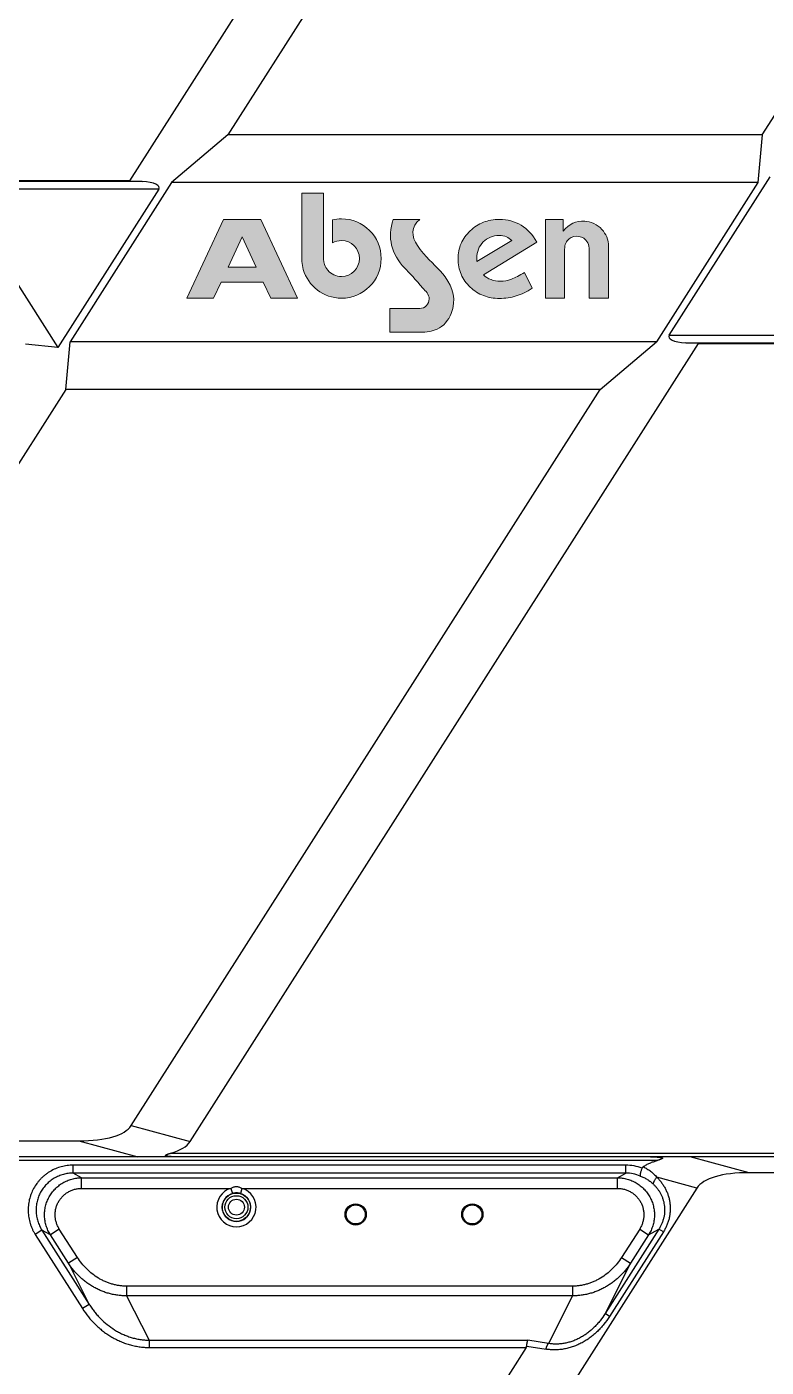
# Model space of a CAD drawing. Header units: millimetres. Extents: x 620 to 19791, y 2539 to 6969.
# Drawn here: x 14253.9 to 14393.4, y 5109.4 to 5362.2 of the extents above; entities that cross this region are included whole.
import ezdxf

# ---------------------------------------------------------------- set-up
doc = ezdxf.new("R2010")
doc.units = ezdxf.units.MM
doc.layers.add('02___PRT_ALL_AXES', color=7, linetype='Continuous')
doc.layers.add('图层 1', color=7, linetype='Continuous', lineweight=18)

# ---------------------------------------------------------------- blocks, each defined once
blk = doc.blocks.new('DTGFH')
at = {"true_color": 0xf58220}
h = blk.add_hatch(color=30, dxfattribs=at)
edge = h.paths.add_edge_path()
edge.add_spline(control_points=[(9084.16, 4272.02), (9084.3, 4271.61), (9084.53, 4271.23), (9084.81, 4270.91), (9085.43, 4270.2), (9086.35, 4269.75), (9087.36, 4269.75), (9089.23, 4269.75), (9090.75, 4271.27), (9090.75, 4273.14), (9090.75, 4275.01), (9089.23, 4276.53), (9087.36, 4276.53), (9086.75, 4276.53), (9086.18, 4276.37), (9085.68, 4276.09), (9085.68, 4276.09), (9085.68, 4280.44), (9085.68, 4280.44), (9086.24, 4280.57), (9086.8, 4280.63), (9087.36, 4280.63), (9091.48, 4280.63), (9094.85, 4277.27), (9094.85, 4273.14), (9094.85, 4269.02), (9091.48, 4265.65), (9087.36, 4265.65), (9083.95, 4265.65), (9081.06, 4267.96), (9080.16, 4271.09), (9079.87, 4272.11), (9079.87, 4273.08), (9079.87, 4274.14), (9079.87, 4274.14), (9079.87, 4275.35), (9079.87, 4275.35), (9079.87, 4275.35), (9079.87, 4285.47), (9079.87, 4285.47), (9079.87, 4285.47), (9083.97, 4285.47), (9083.97, 4285.47), (9083.97, 4281.67), (9083.97, 4277.86), (9083.97, 4274.06), (9083.97, 4273.36), (9083.92, 4272.69), (9084.16, 4272.02)], knot_values=[0, 0, 0, 0, 1, 1, 1, 2, 2, 2, 3, 3, 3, 4, 4, 4, 5, 5, 5, 6, 6, 6, 7, 7, 7, 8, 8, 8, 9, 9, 9, 10, 10, 10, 11, 11, 11, 12, 12, 12, 13, 13, 13, 14, 14, 14, 15, 15, 15, 16, 16, 16, 16], degree=3, periodic=0)
h = blk.add_hatch(color=256)
h.paths.add_polyline_path([(9065.99, 4271.53), (9071.29, 4271.53), (9068.64, 4277.22)], flags=16)
h.paths.add_polyline_path([(9072.62, 4268.66), (9064.65, 4268.66), (9063.25, 4265.65), (9058.21, 4265.65), (9065.13, 4280.5), (9069.68, 4280.5), (9072.14, 4280.5), (9079.06, 4265.65), (9074.03, 4265.65)])
h = blk.add_hatch(color=256)
edge = h.paths.add_edge_path()
edge.add_spline(control_points=[(9097.12, 4280.5), (9097.12, 4280.5), (9102.17, 4280.5), (9102.17, 4280.5), (9100.44, 4279.26), (9100.56, 4277.21), (9101.68, 4275.58), (9102.02, 4275.08), (9102.44, 4274.57), (9102.86, 4274.06), (9104.26, 4272.39), (9105.77, 4271.27), (9106.93, 4269.67), (9108.43, 4267.62), (9109.05, 4265.34), (9108.06, 4262.79), (9107.54, 4261.48), (9106.63, 4260.38), (9105.4, 4259.81), (9104.47, 4259.38), (9103.4, 4259.22), (9102.29, 4259.22), (9102.29, 4259.22), (9096.46, 4259.22), (9096.46, 4259.22), (9096.46, 4259.22), (9096.46, 4263.72), (9096.46, 4263.72), (9096.46, 4263.72), (9102.11, 4263.72), (9102.11, 4263.72), (9102.11, 4263.72), (9102.11, 4263.72), (9102.11, 4263.72), (9102.11, 4263.72), (9102.11, 4263.72), (9102.11, 4263.72), (9102.11, 4263.72), (9102.12, 4263.72), (9102.12, 4263.72), (9102.12, 4263.72), (9102.13, 4263.72), (9102.13, 4263.72), (9103.11, 4263.73), (9103.91, 4264.53), (9103.91, 4265.52), (9103.91, 4266.38), (9103.23, 4266.98), (9102.72, 4267.57), (9101.42, 4269.05), (9100.04, 4270.56), (9099.31, 4271.32), (9096.72, 4274.02), (9096, 4277.1), (9097.12, 4280.5)], knot_values=[0, 0, 0, 0, 1, 1, 1, 2, 2, 2, 3, 3, 3, 4, 4, 4, 5, 5, 5, 6, 6, 6, 7, 7, 7, 8, 8, 8, 9, 9, 9, 10, 10, 10, 11, 11, 11, 12, 12, 12, 13, 13, 13, 14, 14, 14, 15, 15, 15, 16, 16, 16, 17, 17, 17, 18, 18, 18, 18], degree=3, periodic=0)
h = blk.add_hatch(color=256)
edge = h.paths.add_edge_path()
edge.add_spline(control_points=[(9123.35, 4267.52), (9122.36, 4266.88), (9121.35, 4266.4), (9120.34, 4266.08), (9119.32, 4265.76), (9118.26, 4265.6), (9117.17, 4265.6), (9116.09, 4265.6), (9115.09, 4265.79), (9114.16, 4266.14), (9113.23, 4266.5), (9112.39, 4267.04), (9111.65, 4267.74), (9110.9, 4268.44), (9110.33, 4269.26), (9109.94, 4270.16), (9109.54, 4271.07), (9109.35, 4272.03), (9109.35, 4273.05), (9109.35, 4274.09), (9109.54, 4275.06), (9109.92, 4275.95), (9110.31, 4276.84), (9110.88, 4277.65), (9111.65, 4278.37), (9112.39, 4279.09), (9113.21, 4279.62), (9114.13, 4279.97), (9115.03, 4280.32), (9116.05, 4280.5), (9117.17, 4280.5), (9118.69, 4280.5), (9120.05, 4280.14), (9121.25, 4279.41), (9122.46, 4278.68), (9123.45, 4277.62), (9124.22, 4276.22), (9124.22, 4276.22), (9114.13, 4270.05), (9114.13, 4270.05), (9114.56, 4269.66), (9115.04, 4269.35), (9115.59, 4269.15), (9116.12, 4268.95), (9116.71, 4268.86), (9117.35, 4268.86), (9117.99, 4268.86), (9118.69, 4268.99), (9119.42, 4269.25), (9120.15, 4269.51), (9120.97, 4269.93), (9121.89, 4270.51), (9121.89, 4270.51), (9123.35, 4267.52), (9123.35, 4267.52)], knot_values=[0, 0, 0, 0, 1, 1, 1, 2, 2, 2, 3, 3, 3, 4, 4, 4, 5, 5, 5, 6, 6, 6, 7, 7, 7, 8, 8, 8, 9, 9, 9, 10, 10, 10, 11, 11, 11, 12, 12, 12, 13, 13, 13, 14, 14, 14, 15, 15, 15, 16, 16, 16, 17, 17, 17, 18, 18, 18, 18], degree=3, periodic=0)
edge = h.paths.add_edge_path(flags=16)
edge.add_spline(control_points=[(9112.93, 4272.56), (9112.93, 4272.56), (9119.5, 4276.53), (9119.5, 4276.53), (9119.21, 4276.84), (9118.87, 4277.09), (9118.47, 4277.24), (9118.07, 4277.4), (9117.61, 4277.48), (9117.11, 4277.48), (9115.91, 4277.48), (9114.91, 4277.08), (9114.11, 4276.26), (9113.3, 4275.45), (9112.9, 4274.43), (9112.9, 4273.19), (9112.9, 4273.01), (9112.91, 4272.89), (9112.91, 4272.8), (9112.92, 4272.71), (9112.92, 4272.63), (9112.93, 4272.56)], knot_values=[0, 0, 0, 0, 1, 1, 1, 2, 2, 2, 3, 3, 3, 4, 4, 4, 5, 5, 5, 6, 6, 6, 7, 7, 7, 7], degree=3, periodic=0)
h = blk.add_hatch(color=256)
edge = h.paths.add_edge_path()
edge.add_spline(control_points=[(9125.84, 4265.65), (9125.84, 4265.65), (9125.84, 4280.5), (9125.84, 4280.5), (9125.84, 4280.5), (9129.17, 4280.5), (9129.17, 4280.5), (9129.17, 4280.5), (9129.17, 4278.3), (9129.17, 4278.3), (9130.33, 4279.68), (9131.5, 4280.23), (9133.27, 4280.17), (9134.23, 4280.17), (9135.74, 4279.54), (9136.5, 4278.63), (9137.23, 4277.7), (9137.76, 4276.93), (9137.76, 4275.22), (9137.76, 4275.22), (9137.76, 4265.65), (9137.76, 4265.65), (9137.76, 4265.65), (9134.11, 4265.65), (9134.11, 4265.65), (9134.11, 4265.65), (9134.11, 4273.97), (9134.11, 4273.97), (9134.11, 4274.45), (9134.12, 4274.98), (9134.04, 4275.47), (9133.98, 4275.86), (9133.76, 4276.28), (9133.44, 4276.63), (9132.51, 4277.62), (9130.79, 4277.6), (9129.94, 4276.49), (9129.49, 4275.91), (9129.45, 4275.34), (9129.45, 4273.88), (9129.45, 4273.88), (9129.45, 4265.65), (9129.45, 4265.65), (9129.45, 4265.65), (9125.84, 4265.65), (9125.84, 4265.65)], knot_values=[0, 0, 0, 0, 1, 1, 1, 2, 2, 2, 3, 3, 3, 4, 4, 4, 5, 5, 5, 6, 6, 6, 7, 7, 7, 8, 8, 8, 9, 9, 9, 10, 10, 10, 11, 11, 11, 12, 12, 12, 13, 13, 13, 14, 14, 14, 15, 15, 15, 15], degree=3, periodic=0)
at = {"color": 7, "linetype": 'Continuous'}
for p, q in [((9401.05, 4441.2), (8801.05, 4441.2)), ((9146.91, 4440.5), (9008.56, 4440.5)), ((9036.76, 4438.13), (9036.76, 4439.62)), ((9141, 4439.62), (9036.76, 4439.62)), ((9141, 4438.13), (9141, 4439.62)), ((9164.28, 4438.2), (9153.15, 4441.2)), ((9038.35, 4437.25), (9036.76, 4438.13)), ((9141, 4438.13), (9036.76, 4438.13)), ((9038.35, 4435.25), (9038.35, 4437.25)), ((9038.35, 4437.25), (9139.41, 4437.25)), ((9139.41, 4437.25), (9141, 4438.13)), ((9139.41, 4435.25), (9139.41, 4437.25)), ((9154.41, 4435.31), (9146.86, 4437.34)), ((9183.31, 4438.2), (9164.28, 4438.2)), ((9038.35, 4435.25), (9066.52, 4435.25)), ((9154.41, 4435.31), (9065.95, 4296.45)), ((9066.52, 4435.25), (9066.8, 4434.29)), ((9068.57, 4435.25), (9068.3, 4434.29)), ((9068.57, 4435.25), (9139.41, 4435.25)), ((9030.86, 4427.38), (9029.6, 4426.57)), ((9030.86, 4427.38), (9039.79, 4413.37)), ((9032.46, 4426.51), (9030.86, 4427.38)), ((9034.14, 4427.58), (9032.46, 4426.51)), ((9037.55, 4422.22), (9034.14, 4427.58)), ((9147.26, 4427.58), (9137.09, 4411.62)), ((9148.09, 4427.05), (9137.92, 4411.09)), ((9143.62, 4427.58), (9140.21, 4422.22)), ((9143.62, 4427.58), (9145.3, 4426.51)), ((9145.3, 4426.51), (9147.26, 4427.58)), ((9148.09, 4427.05), (9147.26, 4427.58)), ((9029.6, 4426.57), (9038.52, 4412.57)), ((9035.87, 4421.15), (9032.46, 4426.51)), ((9145.3, 4426.51), (9141.89, 4421.15)), ((9037.55, 4422.22), (9035.87, 4421.15)), ((9140.21, 4422.22), (9141.89, 4421.15)), ((9035.87, 4421.15), (9039.79, 4413.37)), ((9141.89, 4421.15), (9137.09, 4411.62)), ((9046.84, 4416.8), (9046.84, 4414.99)), ((9130.92, 4416.8), (9046.84, 4416.8)), ((9046.84, 4414.99), (9051.07, 4406.6)), ((9130.92, 4414.99), (9046.84, 4414.99)), ((9130.92, 4414.99), (9126.39, 4406)), ((9130.92, 4416.8), (9130.92, 4414.99)), ((9039.79, 4413.37), (9038.52, 4412.57)), ((9137.92, 4411.09), (9137.09, 4411.62)), ((9122.21, 4405.24), (9047.39, 4287.8)), ((9051.07, 4406.6), (9051.07, 4405.24)), ((9051.07, 4406.6), (9122.53, 4406.6)), ((9051.07, 4405.24), (9122.21, 4405.24)), ((9122.3, 4405.49), (9125.95, 4404.91)), ((9126.39, 4406), (9122.53, 4406.6)), ((9166.73, 4296.45), (9188.49, 4330.61)), ((9065.95, 4296.45), (9055.32, 4287.45)), ((9166.73, 4296.45), (9065.95, 4296.45)), ((9166.73, 4296.45), (9165.89, 4287.45)), ((9149.21, 4258.71), (9168.23, 4288.57)), ((9052.89, 4286.19), (8921.64, 4286.19)), ((9049.79, 4287.67), (8921.98, 4287.67)), ((9047.39, 4287.8), (8922.68, 4287.8)), ((9052.89, 4286.19), (9033.87, 4256.33)), ((9055.32, 4287.45), (9036.21, 4257.45)), ((9047.39, 4287.8), (9049.79, 4287.67)), ((9165.89, 4287.45), (9055.32, 4287.45)), ((9165.89, 4287.45), (9146.78, 4257.45)), ((9019.78, 4278.44), (9033.87, 4256.33)), ((9149.21, 4258.71), (9280.46, 4258.71)), ((9033.87, 4256.33), (9027.76, 4256.98)), ((9035.37, 4248.45), (9036.21, 4257.45)), ((9146.78, 4257.45), (9036.21, 4257.45)), ((9058.82, 4106.59), (9154.7, 4257.1)), ((9136.15, 4248.45), (9146.78, 4257.45)), ((9152.31, 4257.23), (9280.12, 4257.23)), ((9154.7, 4257.1), (9152.31, 4257.23)), ((9154.7, 4257.1), (9279.41, 4257.1)), ((9035.37, 4248.45), (9013.6, 4214.29)), ((9136.15, 4248.45), (9035.37, 4248.45)), ((9047.69, 4109.59), (9136.15, 4248.45)), ((9047.69, 4109.59), (9058.82, 4106.59)), ((9017.63, 4106.7), (9037.82, 4106.7)), ((9037.82, 4106.7), (9048.95, 4103.7)), ((9401.05, 4103.7), (8801.55, 4103.7)), ((9055.19, 4104.4), (9183.53, 4104.4))]:
    blk.add_line(p, q, dxfattribs=at)
blk.add_line((9084.16, 4272.02), (9084.16, 4272.02))
blk.add_line((9084.16, 4272.02), (9084.16, 4272.02))
blk.add_line((9084.16, 4272.02), (9084.16, 4272.02))
for centre, radius in [((9067.55, 4431.7), 2.67), ((9067.55, 4431.7), 2.17), ((9067.55, 4431.7), 1.5), ((9090.05, 4430.33), 1.8), ((9112.05, 4430.33), 1.8)]:
    blk.add_circle(centre, radius, dxfattribs=at)
for centre, radius, start, end in [((9141, 4431.08), 8.54, 69.0691, 90.0115), ((9141.01, 4431.08), 7.04, 67.3026, 90.0801), ((9067.55, 4431.7), 3.7, 106.0985, 73.9015), ((9067.55, 4431.7), 2.7, 106.0985, 73.9015)]:
    blk.add_arc(centre, radius, start, end, dxfattribs=at)
for centre, major_axis, ratio, start_param, end_param in [((9177.64, 4428.2), (-23.56, 6.35), 0.327795, -0.882672, -0.102469), ((9117.32, 4405.24), (4.98, 0.31), 0.294337, -0.211555, -0.049164), ((9048, 4286.19), (4.98, 0.31), 0.294337, -0.211555, 1.184708), ((9154.1, 4258.71), (4.98, 0.31), 0.294337, 2.930038, 4.326301), ((9024.46, 4116.7), (23.56, -6.35), 0.327795, -0.882672, -0.102469), ((9035.59, 4113.7), (23.56, -6.35), 0.327795, -0.506289, -0.102469)]:
    blk.add_ellipse(centre, major_axis=major_axis, ratio=ratio, start_param=start_param, end_param=end_param, dxfattribs=at)
for points, knots in [([(9036.76, 4439.62), (9036.57, 4439.62), (9036.19, 4439.61), (9035.62, 4439.55), (9035.06, 4439.46), (9034.33, 4439.29), (9033.43, 4438.98), (9032.58, 4438.55), (9031.94, 4438.15), (9031.49, 4437.81), (9031.05, 4437.44), (9030.64, 4437.05), (9030.26, 4436.63), (9029.79, 4436.04), (9029.28, 4435.24), (9028.88, 4434.38), (9028.63, 4433.66), (9028.48, 4433.11), (9028.37, 4432.56), (9028.3, 4431.99), (9028.26, 4431.43), (9028.26, 4430.67), (9028.36, 4429.73), (9028.58, 4428.8), (9028.83, 4428.09), (9029.05, 4427.57), (9029.3, 4427.06), (9029.5, 4426.73), (9029.6, 4426.57)], [0, 0, 0, 0, 0.031255, 0.062514, 0.09377, 0.125026, 0.187505, 0.249983, 0.281239, 0.312496, 0.343752, 0.375009, 0.406265, 0.437522, 0.499999, 0.562477, 0.593733, 0.62499, 0.656246, 0.687503, 0.718759, 0.750016, 0.812494, 0.874972, 0.906229, 0.937485, 0.968744, 1, 1, 1, 1]), ([(9144.27, 4439.33), (9144.37, 4439.4), (9144.57, 4439.53), (9144.88, 4439.71), (9145.21, 4439.88), (9145.65, 4440.08), (9146.21, 4440.29), (9146.67, 4440.44), (9146.91, 4440.5)], [0, 0, 0, 0, 0.125003, 0.250018, 0.375026, 0.500036, 0.750012, 1, 1, 1, 1]), ([(9145.66, 4441.2), (9145.73, 4441.2), (9145.88, 4441.2), (9146.09, 4441.2), (9146.31, 4441.19), (9146.53, 4441.18), (9146.71, 4441.18), (9146.85, 4441.17), (9146.96, 4441.16), (9147.07, 4441.15), (9147.17, 4441.14), (9147.28, 4441.13), (9147.37, 4441.12), (9147.44, 4441.11), (9147.49, 4441.11), (9147.55, 4441.1), (9147.6, 4441.09), (9147.65, 4441.08), (9147.7, 4441.06), (9147.75, 4441.05), (9147.79, 4441.04), (9147.82, 4441.02), (9147.84, 4441.01), (9147.87, 4441), (9147.88, 4440.99), (9147.9, 4440.97), (9147.9, 4440.96), (9147.91, 4440.95), (9147.91, 4440.94), (9147.91, 4440.92), (9147.9, 4440.91), (9147.89, 4440.9), (9147.88, 4440.88), (9147.87, 4440.87), (9147.85, 4440.85), (9147.83, 4440.84), (9147.81, 4440.82), (9147.78, 4440.81), (9147.74, 4440.78), (9147.69, 4440.76), (9147.64, 4440.74), (9147.59, 4440.72), (9147.54, 4440.7), (9147.48, 4440.68), (9147.42, 4440.66), (9147.33, 4440.63), (9147.22, 4440.59), (9147.12, 4440.56), (9147.01, 4440.53), (9146.94, 4440.51), (9146.91, 4440.5)], [0, 0, 0, 0, 0.063465, 0.126894, 0.190278, 0.253601, 0.316845, 0.348428, 0.379977, 0.411485, 0.442942, 0.474332, 0.505634, 0.521242, 0.536813, 0.552339, 0.567809, 0.583204, 0.598501, 0.613658, 0.628604, 0.63596, 0.643205, 0.650296, 0.657173, 0.663766, 0.666958, 0.670096, 0.673224, 0.67639, 0.68298, 0.686441, 0.68999, 0.697295, 0.704799, 0.712435, 0.72016, 0.72795, 0.743658, 0.75948, 0.775375, 0.791319, 0.807298, 0.823303, 0.839327, 0.871415, 0.903539, 0.935683, 0.967839, 1, 1, 1, 1]), ([(9036.76, 4438.13), (9036.6, 4438.13), (9036.29, 4438.12), (9035.82, 4438.07), (9035.36, 4437.99), (9034.75, 4437.85), (9034.02, 4437.6), (9033.32, 4437.25), (9032.79, 4436.91), (9032.41, 4436.64), (9032.05, 4436.34), (9031.72, 4436.01), (9031.4, 4435.66), (9031.01, 4435.18), (9030.59, 4434.52), (9030.26, 4433.81), (9030.06, 4433.22), (9029.94, 4432.77), (9029.84, 4432.31), (9029.78, 4431.84), (9029.75, 4431.38), (9029.75, 4430.75), (9029.83, 4429.98), (9030.02, 4429.22), (9030.22, 4428.63), (9030.41, 4428.2), (9030.62, 4427.78), (9030.78, 4427.51), (9030.86, 4427.38)], [0, 0, 0, 0, 0.031252, 0.062507, 0.09376, 0.125015, 0.187491, 0.249969, 0.281226, 0.312483, 0.343741, 0.374999, 0.406258, 0.437517, 0.499999, 0.562482, 0.59374, 0.624999, 0.656257, 0.687515, 0.718773, 0.75003, 0.812508, 0.874984, 0.906239, 0.937492, 0.968748, 1, 1, 1, 1]), ([(9032.46, 4426.51), (9032.37, 4426.64), (9032.21, 4426.9), (9032, 4427.32), (9031.82, 4427.75), (9031.62, 4428.34), (9031.44, 4429.1), (9031.36, 4429.88), (9031.36, 4430.5), (9031.39, 4430.97), (9031.45, 4431.43), (9031.55, 4431.89), (9031.67, 4432.34), (9031.88, 4432.93), (9032.2, 4433.63), (9032.63, 4434.29), (9033.01, 4434.78), (9033.33, 4435.13), (9033.66, 4435.45), (9034.02, 4435.75), (9034.39, 4436.03), (9034.92, 4436.36), (9035.62, 4436.71), (9036.35, 4436.97), (9036.96, 4437.12), (9037.42, 4437.19), (9037.88, 4437.24), (9038.2, 4437.25), (9038.35, 4437.25)], [0, 0, 0, 0, 0.031249, 0.062502, 0.093753, 0.125006, 0.18748, 0.249957, 0.281215, 0.312473, 0.343732, 0.374992, 0.406252, 0.437512, 0.499999, 0.562486, 0.593746, 0.625006, 0.656266, 0.687525, 0.718783, 0.750041, 0.812518, 0.874992, 0.906245, 0.937497, 0.968751, 1, 1, 1, 1]), ([(9139.41, 4437.25), (9139.56, 4437.25), (9139.88, 4437.24), (9140.34, 4437.19), (9140.8, 4437.12), (9141.41, 4436.97), (9142.14, 4436.71), (9142.84, 4436.36), (9143.36, 4436.03), (9143.74, 4435.75), (9144.1, 4435.45), (9144.43, 4435.13), (9144.75, 4434.78), (9145.13, 4434.29), (9145.55, 4433.63), (9145.88, 4432.93), (9146.09, 4432.34), (9146.21, 4431.89), (9146.3, 4431.43), (9146.37, 4430.97), (9146.4, 4430.5), (9146.4, 4429.88), (9146.32, 4429.1), (9146.14, 4428.34), (9145.94, 4427.75), (9145.76, 4427.32), (9145.55, 4426.9), (9145.39, 4426.64), (9145.3, 4426.51)], [0, 0, 0, 0, 0.031249, 0.062502, 0.093753, 0.125006, 0.18748, 0.249957, 0.281215, 0.312473, 0.343732, 0.374992, 0.406252, 0.437512, 0.499999, 0.562486, 0.593746, 0.625006, 0.656266, 0.687525, 0.718783, 0.750041, 0.812518, 0.874992, 0.906245, 0.937497, 0.968751, 1, 1, 1, 1]), ([(9144.05, 4439.06), (9144.02, 4438.97), (9143.95, 4438.8), (9143.87, 4438.55), (9143.81, 4438.35), (9143.77, 4438.2), (9143.74, 4438.09), (9143.72, 4437.99), (9143.71, 4437.91), (9143.7, 4437.83), (9143.7, 4437.76), (9143.7, 4437.7), (9143.7, 4437.67), (9143.7, 4437.64), (9143.71, 4437.62), (9143.71, 4437.6), (9143.72, 4437.59), (9143.73, 4437.58)], [0, 0, 0, 0, 0.181196, 0.356074, 0.518655, 0.593632, 0.663592, 0.728012, 0.786444, 0.838516, 0.88396, 0.922625, 0.939421, 0.954552, 0.968071, 0.980059, 1, 1, 1, 1]), ([(9143.73, 4437.58), (9143.96, 4437.49), (9144.41, 4437.3), (9144.95, 4437.01), (9145.36, 4436.74), (9145.75, 4436.45), (9146.03, 4436.21), (9146.21, 4436.04)], [0, 0, 0, 0, 0.250098, 0.498902, 0.623374, 0.7482, 1, 1, 1, 1]), ([(9144.05, 4439.06), (9144.07, 4439.09), (9144.09, 4439.14), (9144.14, 4439.21), (9144.2, 4439.27), (9144.25, 4439.31), (9144.27, 4439.33)], [0, 0, 0, 0, 0.249964, 0.499942, 0.749965, 1, 1, 1, 1]), ([(9144.27, 4439.33), (9144.39, 4439.27), (9144.64, 4439.15), (9145.11, 4438.87), (9145.68, 4438.49), (9146.3, 4437.95), (9146.68, 4437.55), (9146.86, 4437.34)], [0, 0, 0, 0, 0.124902, 0.249515, 0.498348, 0.748007, 1, 1, 1, 1]), ([(9146.86, 4437.34), (9146.8, 4437.28), (9146.69, 4437.15), (9146.54, 4436.96), (9146.43, 4436.8), (9146.36, 4436.67), (9146.31, 4436.58), (9146.27, 4436.49), (9146.23, 4436.41), (9146.21, 4436.33), (9146.19, 4436.26), (9146.18, 4436.2), (9146.18, 4436.14), (9146.19, 4436.08), (9146.2, 4436.05), (9146.21, 4436.04)], [0, 0, 0, 0, 0.170425, 0.334479, 0.487921, 0.559467, 0.626992, 0.69014, 0.748622, 0.802233, 0.850876, 0.894595, 0.933628, 0.968485, 1, 1, 1, 1]), ([(9146.86, 4437.34), (9147.02, 4437.18), (9147.33, 4436.85), (9147.76, 4436.32), (9148.15, 4435.76), (9148.49, 4435.16), (9148.78, 4434.53), (9149.02, 4433.88), (9149.2, 4433.21), (9149.32, 4432.51), (9149.38, 4431.81), (9149.38, 4431.1), (9149.33, 4430.51), (9149.26, 4430.04), (9149.17, 4429.57), (9149.01, 4429), (9148.81, 4428.43), (9148.61, 4427.99), (9148.4, 4427.56), (9148.22, 4427.25), (9148.09, 4427.05)], [0, 0, 0, 0, 0.060579, 0.121312, 0.182239, 0.243399, 0.304828, 0.366552, 0.428596, 0.490971, 0.55368, 0.616717, 0.680062, 0.711848, 0.743698, 0.807553, 0.871592, 0.903669, 0.935772, 1, 1, 1, 1]), ([(9034.14, 4427.58), (9034.08, 4427.67), (9033.97, 4427.86), (9033.82, 4428.16), (9033.69, 4428.47), (9033.54, 4428.89), (9033.41, 4429.43), (9033.35, 4429.99), (9033.35, 4430.43), (9033.37, 4430.77), (9033.42, 4431.1), (9033.51, 4431.53), (9033.67, 4432.07), (9033.95, 4432.67), (9034.31, 4433.24), (9034.67, 4433.66), (9035, 4433.97), (9035.25, 4434.19), (9035.52, 4434.38), (9035.9, 4434.62), (9036.39, 4434.87), (9036.92, 4435.06), (9037.36, 4435.16), (9037.68, 4435.21), (9038.02, 4435.25), (9038.24, 4435.25), (9038.35, 4435.25)], [0, 0, 0, 0, 0.031257, 0.062518, 0.093776, 0.125035, 0.187518, 0.25, 0.281259, 0.312517, 0.343776, 0.375035, 0.437517, 0.499999, 0.562481, 0.624963, 0.656222, 0.687481, 0.718739, 0.749998, 0.81248, 0.874963, 0.906222, 0.93748, 0.968742, 1, 1, 1, 1]), ([(9068.57, 4435.25), (9068.5, 4435.3), (9068.34, 4435.38), (9068.08, 4435.47), (9067.82, 4435.53), (9067.55, 4435.55), (9067.28, 4435.53), (9067.01, 4435.47), (9066.76, 4435.38), (9066.6, 4435.3), (9066.52, 4435.25)], [0, 0, 0, 0, 0.125026, 0.250001, 0.374979, 0.499985, 0.624992, 0.749971, 0.874955, 1, 1, 1, 1]), ([(9139.41, 4435.25), (9139.52, 4435.25), (9139.74, 4435.25), (9140.07, 4435.21), (9140.4, 4435.16), (9140.84, 4435.06), (9141.36, 4434.87), (9141.86, 4434.62), (9142.24, 4434.38), (9142.51, 4434.19), (9142.76, 4433.97), (9143.08, 4433.66), (9143.45, 4433.24), (9143.81, 4432.67), (9144.09, 4432.07), (9144.25, 4431.53), (9144.34, 4431.1), (9144.39, 4430.77), (9144.41, 4430.43), (9144.41, 4429.99), (9144.35, 4429.43), (9144.22, 4428.89), (9144.07, 4428.47), (9143.94, 4428.16), (9143.79, 4427.86), (9143.68, 4427.67), (9143.62, 4427.58)], [0, 0, 0, 0, 0.031257, 0.062518, 0.093776, 0.125035, 0.187518, 0.25, 0.281259, 0.312517, 0.343776, 0.375035, 0.437517, 0.499999, 0.562481, 0.624963, 0.656222, 0.687481, 0.718739, 0.749998, 0.81248, 0.874963, 0.906222, 0.93748, 0.968742, 1, 1, 1, 1]), ([(9146.21, 4436.04), (9146.35, 4435.91), (9146.6, 4435.65), (9146.95, 4435.22), (9147.27, 4434.76), (9147.56, 4434.28), (9147.8, 4433.77), (9148, 4433.24), (9148.15, 4432.68), (9148.26, 4432.12), (9148.32, 4431.54), (9148.32, 4430.95), (9148.28, 4430.36), (9148.18, 4429.78), (9148.02, 4429.2), (9147.85, 4428.73), (9147.69, 4428.36), (9147.52, 4428.01), (9147.37, 4427.75), (9147.26, 4427.58)], [0, 0, 0, 0, 0.059632, 0.119505, 0.179673, 0.240194, 0.301116, 0.362483, 0.424326, 0.486666, 0.549508, 0.612838, 0.676623, 0.740811, 0.805331, 0.870098, 0.902551, 0.935032, 1, 1, 1, 1]), ([(9068.3, 4434.29), (9068.18, 4434.33), (9067.93, 4434.38), (9067.55, 4434.41), (9067.17, 4434.38), (9066.92, 4434.33), (9066.8, 4434.29)], [0, 0, 0, 0, 0.249989, 0.499995, 0.750002, 1, 1, 1, 1]), ([(9046.84, 4416.8), (9046.61, 4416.8), (9046.14, 4416.82), (9045.44, 4416.89), (9044.75, 4417.02), (9044.07, 4417.19), (9043.41, 4417.41), (9042.76, 4417.67), (9042.12, 4417.98), (9041.31, 4418.44), (9040.34, 4419.1), (9039.29, 4420.03), (9038.35, 4421.07), (9037.8, 4421.83), (9037.55, 4422.22)], [0, 0, 0, 0, 0.062511, 0.125023, 0.187534, 0.250047, 0.312559, 0.375071, 0.437584, 0.500097, 0.625066, 0.75004, 0.875017, 1, 1, 1, 1]), ([(9140.21, 4422.22), (9139.96, 4421.83), (9139.41, 4421.07), (9138.47, 4420.03), (9137.42, 4419.1), (9136.45, 4418.44), (9135.64, 4417.98), (9135, 4417.67), (9134.35, 4417.41), (9133.69, 4417.19), (9133.01, 4417.02), (9132.32, 4416.89), (9131.62, 4416.82), (9131.15, 4416.8), (9130.92, 4416.8)], [0, 0, 0, 0, 0.124981, 0.249957, 0.374931, 0.4999, 0.562412, 0.624925, 0.687437, 0.749949, 0.812462, 0.874973, 0.937488, 1, 1, 1, 1]), ([(9046.84, 4414.99), (9046.57, 4414.98), (9046.02, 4415), (9045.2, 4415.07), (9044.39, 4415.2), (9043.59, 4415.39), (9042.8, 4415.63), (9042.03, 4415.92), (9041.28, 4416.26), (9040.56, 4416.65), (9039.86, 4417.08), (9039.19, 4417.55), (9038.55, 4418.06), (9037.74, 4418.8), (9036.81, 4419.8), (9036.16, 4420.69), (9035.87, 4421.15)], [0, 0, 0, 0, 0.062573, 0.125139, 0.187693, 0.250238, 0.312772, 0.375296, 0.437811, 0.500316, 0.562812, 0.6253, 0.687781, 0.750255, 0.875133, 1, 1, 1, 1]), ([(9141.89, 4421.15), (9141.6, 4420.69), (9140.95, 4419.8), (9140.02, 4418.8), (9139.21, 4418.06), (9138.57, 4417.55), (9137.9, 4417.08), (9137.2, 4416.65), (9136.47, 4416.26), (9135.73, 4415.92), (9134.96, 4415.63), (9134.17, 4415.39), (9133.37, 4415.2), (9132.56, 4415.07), (9131.74, 4415), (9131.19, 4414.98), (9130.92, 4414.99)], [0, 0, 0, 0, 0.124865, 0.249742, 0.312216, 0.374697, 0.437185, 0.499681, 0.562186, 0.6247, 0.687224, 0.749758, 0.812303, 0.874858, 0.937426, 1, 1, 1, 1]), ([(9038.52, 4412.57), (9038.86, 4412.04), (9039.6, 4411.01), (9040.66, 4409.84), (9041.58, 4408.97), (9042.31, 4408.37), (9043.07, 4407.81), (9043.87, 4407.3), (9044.7, 4406.83), (9045.55, 4406.42), (9046.43, 4406.07), (9047.33, 4405.78), (9048.25, 4405.54), (9049.18, 4405.37), (9050.12, 4405.27), (9050.75, 4405.24), (9051.07, 4405.24)], [0, 0, 0, 0, 0.124968, 0.249931, 0.312438, 0.374945, 0.437452, 0.499958, 0.562464, 0.62497, 0.687476, 0.749981, 0.812486, 0.87499, 0.937496, 1, 1, 1, 1]), ([(9039.79, 4413.37), (9039.94, 4413.13), (9040.26, 4412.66), (9040.77, 4411.97), (9041.32, 4411.32), (9042.11, 4410.48), (9043.17, 4409.53), (9044.33, 4408.7), (9045.32, 4408.13), (9046.09, 4407.74), (9046.88, 4407.41), (9047.69, 4407.13), (9048.52, 4406.91), (9049.36, 4406.74), (9050.21, 4406.64), (9050.78, 4406.61), (9051.07, 4406.6)], [0, 0, 0, 0, 0.062483, 0.124971, 0.187457, 0.249947, 0.374882, 0.499826, 0.562331, 0.624841, 0.687355, 0.749874, 0.812397, 0.874926, 0.937461, 1, 1, 1, 1]), ([(9137.92, 4411.09), (9137.59, 4410.58), (9137.06, 4409.84), (9136.28, 4408.92), (9135.65, 4408.26), (9134.98, 4407.66), (9134.27, 4407.09), (9133.53, 4406.58), (9132.75, 4406.13), (9131.95, 4405.73), (9131.13, 4405.4), (9130.28, 4405.14), (9129.42, 4404.94), (9128.55, 4404.82), (9127.68, 4404.78), (9126.81, 4404.8), (9126.24, 4404.87), (9125.95, 4404.91)], [0, 0, 0, 0, 0.12739, 0.191039, 0.254604, 0.318048, 0.381338, 0.44444, 0.507318, 0.569942, 0.632286, 0.694329, 0.75606, 0.817477, 0.878592, 0.939424, 1, 1, 1, 1]), ([(9137.09, 4411.62), (9136.8, 4411.16), (9136.33, 4410.49), (9135.62, 4409.66), (9135.06, 4409.07), (9134.47, 4408.51), (9133.84, 4408), (9133.17, 4407.53), (9132.48, 4407.11), (9131.76, 4406.75), (9131.02, 4406.44), (9130.26, 4406.2), (9129.49, 4406.02), (9128.71, 4405.91), (9127.93, 4405.87), (9127.15, 4405.89), (9126.64, 4405.95), (9126.39, 4406)], [0, 0, 0, 0, 0.127167, 0.190799, 0.254405, 0.317943, 0.38137, 0.444638, 0.507696, 0.570495, 0.632988, 0.695132, 0.756897, 0.818262, 0.879225, 0.939796, 1, 1, 1, 1]), ([(9122.3, 4405.49), (9122.32, 4405.6), (9122.34, 4405.78), (9122.37, 4406), (9122.4, 4406.15), (9122.43, 4406.29), (9122.46, 4406.41), (9122.49, 4406.5), (9122.51, 4406.56), (9122.52, 4406.59), (9122.53, 4406.6)], [0, 0, 0, 0, 0.309401, 0.453834, 0.58871, 0.712228, 0.822796, 0.919066, 0.961509, 1, 1, 1, 1]), ([(9125.95, 4404.91), (9125.97, 4404.97), (9125.99, 4405.09), (9126.04, 4405.25), (9126.09, 4405.41), (9126.14, 4405.56), (9126.2, 4405.69), (9126.26, 4405.81), (9126.32, 4405.91), (9126.36, 4405.97), (9126.39, 4406)], [0, 0, 0, 0, 0.151965, 0.299637, 0.441077, 0.574516, 0.698339, 0.811167, 0.911941, 1, 1, 1, 1]), ([(9056.44, 4103.7), (9056.37, 4103.7), (9056.22, 4103.7), (9056, 4103.7), (9055.79, 4103.71), (9055.57, 4103.72), (9055.39, 4103.72), (9055.25, 4103.73), (9055.14, 4103.74), (9055.03, 4103.75), (9054.92, 4103.76), (9054.82, 4103.77), (9054.73, 4103.78), (9054.66, 4103.79), (9054.6, 4103.8), (9054.55, 4103.8), (9054.5, 4103.81), (9054.45, 4103.82), (9054.4, 4103.84), (9054.35, 4103.85), (9054.31, 4103.86), (9054.27, 4103.88), (9054.25, 4103.89), (9054.23, 4103.9), (9054.21, 4103.91), (9054.2, 4103.93), (9054.19, 4103.94), (9054.19, 4103.95), (9054.19, 4103.96), (9054.19, 4103.98), (9054.19, 4103.99), (9054.2, 4104), (9054.21, 4104.02), (9054.23, 4104.03), (9054.25, 4104.05), (9054.27, 4104.06), (9054.29, 4104.08), (9054.32, 4104.1), (9054.36, 4104.12), (9054.41, 4104.14), (9054.46, 4104.16), (9054.51, 4104.18), (9054.56, 4104.2), (9054.61, 4104.22), (9054.68, 4104.24), (9054.77, 4104.27), (9054.87, 4104.31), (9054.98, 4104.34), (9055.08, 4104.37), (9055.16, 4104.39), (9055.19, 4104.4)], [0, 0, 0, 0, 0.063465, 0.126894, 0.190278, 0.253601, 0.316845, 0.348428, 0.379977, 0.411485, 0.442942, 0.474332, 0.505634, 0.521242, 0.536813, 0.552339, 0.567809, 0.583204, 0.598501, 0.613658, 0.628604, 0.63596, 0.643205, 0.650296, 0.657173, 0.663766, 0.666958, 0.670096, 0.673224, 0.67639, 0.68298, 0.686441, 0.68999, 0.697295, 0.704799, 0.712435, 0.72016, 0.72795, 0.743658, 0.75948, 0.775375, 0.791319, 0.807298, 0.823303, 0.839327, 0.871415, 0.903539, 0.935683, 0.967839, 1, 1, 1, 1])]:
    blk.add_open_spline(points, degree=3, knots=knots, dxfattribs=at)
at = {"layer": '02___PRT_ALL_AXES', "color": 7, "linetype": 'Continuous'}
for centre in [(9090.05, 4430.33), (9112.05, 4430.33)]:
    blk.add_circle(centre, 2, dxfattribs=at)
at = {"layer": '图层 1', "lineweight": 0}
for points in [[(9072.62, 4268.66), (9064.65, 4268.66), (9063.25, 4265.65), (9058.21, 4265.65), (9065.13, 4280.5), (9069.68, 4280.5), (9072.14, 4280.5), (9079.06, 4265.65), (9074.03, 4265.65), (9072.62, 4268.66)], [(9065.99, 4271.53), (9071.29, 4271.53), (9068.64, 4277.22), (9065.99, 4271.53)]]:
    blk.add_lwpolyline(points, dxfattribs=at)
at = {"layer": '图层 1', "color": 30, "lineweight": 0, "true_color": 0xf58220}
blk.add_open_spline([(9084.16, 4272.02), (9084.3, 4271.61), (9084.53, 4271.23), (9084.81, 4270.91), (9085.43, 4270.2), (9086.35, 4269.75), (9087.36, 4269.75), (9089.23, 4269.75), (9090.75, 4271.27), (9090.75, 4273.14), (9090.75, 4275.01), (9089.23, 4276.53), (9087.36, 4276.53), (9086.75, 4276.53), (9086.18, 4276.37), (9085.68, 4276.09), (9085.68, 4276.09), (9085.68, 4280.44), (9085.68, 4280.44), (9086.24, 4280.57), (9086.8, 4280.63), (9087.36, 4280.63), (9091.48, 4280.63), (9094.85, 4277.27), (9094.85, 4273.14), (9094.85, 4269.02), (9091.48, 4265.65), (9087.36, 4265.65), (9083.95, 4265.65), (9081.06, 4267.96), (9080.16, 4271.09), (9079.87, 4272.11), (9079.87, 4273.08), (9079.87, 4274.14), (9079.87, 4274.14), (9079.87, 4275.35), (9079.87, 4275.35), (9079.87, 4275.35), (9079.87, 4285.47), (9079.87, 4285.47), (9079.87, 4285.47), (9083.97, 4285.47), (9083.97, 4285.47), (9083.97, 4281.67), (9083.97, 4277.86), (9083.97, 4274.06), (9083.97, 4273.36), (9083.92, 4272.69), (9084.16, 4272.02)], degree=3, knots=[0, 0, 0, 0, 1, 1, 1, 2, 2, 2, 3, 3, 3, 4, 4, 4, 5, 5, 5, 6, 6, 6, 7, 7, 7, 8, 8, 8, 9, 9, 9, 10, 10, 10, 11, 11, 11, 12, 12, 12, 13, 13, 13, 14, 14, 14, 15, 15, 15, 16, 16, 16, 16], dxfattribs=at)
at = {"layer": '图层 1', "lineweight": 0}
for points, knots in [([(9097.12, 4280.5), (9097.12, 4280.5), (9102.17, 4280.5), (9102.17, 4280.5), (9100.44, 4279.26), (9100.56, 4277.21), (9101.68, 4275.58), (9102.02, 4275.08), (9102.44, 4274.57), (9102.86, 4274.06), (9104.26, 4272.39), (9105.77, 4271.27), (9106.93, 4269.67), (9108.43, 4267.62), (9109.05, 4265.34), (9108.06, 4262.79), (9107.54, 4261.48), (9106.63, 4260.38), (9105.4, 4259.81), (9104.47, 4259.38), (9103.4, 4259.22), (9102.29, 4259.22), (9102.29, 4259.22), (9096.46, 4259.22), (9096.46, 4259.22), (9096.46, 4259.22), (9096.46, 4263.72), (9096.46, 4263.72), (9096.46, 4263.72), (9102.11, 4263.72), (9102.11, 4263.72), (9102.11, 4263.72), (9102.11, 4263.72), (9102.11, 4263.72), (9102.11, 4263.72), (9102.11, 4263.72), (9102.11, 4263.72), (9102.11, 4263.72), (9102.12, 4263.72), (9102.12, 4263.72), (9102.12, 4263.72), (9102.13, 4263.72), (9102.13, 4263.72), (9103.11, 4263.73), (9103.91, 4264.53), (9103.91, 4265.52), (9103.91, 4266.38), (9103.23, 4266.98), (9102.72, 4267.57), (9101.42, 4269.05), (9100.04, 4270.56), (9099.31, 4271.32), (9096.72, 4274.02), (9096, 4277.1), (9097.12, 4280.5)], [0, 0, 0, 0, 1, 1, 1, 2, 2, 2, 3, 3, 3, 4, 4, 4, 5, 5, 5, 6, 6, 6, 7, 7, 7, 8, 8, 8, 9, 9, 9, 10, 10, 10, 11, 11, 11, 12, 12, 12, 13, 13, 13, 14, 14, 14, 15, 15, 15, 16, 16, 16, 17, 17, 17, 18, 18, 18, 18]), ([(9123.35, 4267.52), (9122.36, 4266.88), (9121.35, 4266.4), (9120.34, 4266.08), (9119.32, 4265.76), (9118.26, 4265.6), (9117.17, 4265.6), (9116.09, 4265.6), (9115.09, 4265.79), (9114.16, 4266.14), (9113.23, 4266.5), (9112.39, 4267.04), (9111.65, 4267.74), (9110.9, 4268.44), (9110.33, 4269.26), (9109.94, 4270.16), (9109.54, 4271.07), (9109.35, 4272.03), (9109.35, 4273.05), (9109.35, 4274.09), (9109.54, 4275.06), (9109.92, 4275.95), (9110.31, 4276.84), (9110.88, 4277.65), (9111.65, 4278.37), (9112.39, 4279.09), (9113.21, 4279.62), (9114.13, 4279.97), (9115.03, 4280.32), (9116.05, 4280.5), (9117.17, 4280.5), (9118.69, 4280.5), (9120.05, 4280.14), (9121.25, 4279.41), (9122.46, 4278.68), (9123.45, 4277.62), (9124.22, 4276.22), (9124.22, 4276.22), (9114.13, 4270.05), (9114.13, 4270.05), (9114.56, 4269.66), (9115.04, 4269.35), (9115.59, 4269.15), (9116.12, 4268.95), (9116.71, 4268.86), (9117.35, 4268.86), (9117.99, 4268.86), (9118.69, 4268.99), (9119.42, 4269.25), (9120.15, 4269.51), (9120.97, 4269.93), (9121.89, 4270.51), (9121.89, 4270.51), (9123.35, 4267.52), (9123.35, 4267.52)], [0, 0, 0, 0, 1, 1, 1, 2, 2, 2, 3, 3, 3, 4, 4, 4, 5, 5, 5, 6, 6, 6, 7, 7, 7, 8, 8, 8, 9, 9, 9, 10, 10, 10, 11, 11, 11, 12, 12, 12, 13, 13, 13, 14, 14, 14, 15, 15, 15, 16, 16, 16, 17, 17, 17, 18, 18, 18, 18]), ([(9125.84, 4265.65), (9125.84, 4265.65), (9125.84, 4280.5), (9125.84, 4280.5), (9125.84, 4280.5), (9129.17, 4280.5), (9129.17, 4280.5), (9129.17, 4280.5), (9129.17, 4278.3), (9129.17, 4278.3), (9130.33, 4279.68), (9131.5, 4280.23), (9133.27, 4280.17), (9134.23, 4280.17), (9135.74, 4279.54), (9136.5, 4278.63), (9137.23, 4277.7), (9137.76, 4276.93), (9137.76, 4275.22), (9137.76, 4275.22), (9137.76, 4265.65), (9137.76, 4265.65), (9137.76, 4265.65), (9134.11, 4265.65), (9134.11, 4265.65), (9134.11, 4265.65), (9134.11, 4273.97), (9134.11, 4273.97), (9134.11, 4274.45), (9134.12, 4274.98), (9134.04, 4275.47), (9133.98, 4275.86), (9133.76, 4276.28), (9133.44, 4276.63), (9132.51, 4277.62), (9130.79, 4277.6), (9129.94, 4276.49), (9129.49, 4275.91), (9129.45, 4275.34), (9129.45, 4273.88), (9129.45, 4273.88), (9129.45, 4265.65), (9129.45, 4265.65), (9129.45, 4265.65), (9125.84, 4265.65), (9125.84, 4265.65)], [0, 0, 0, 0, 1, 1, 1, 2, 2, 2, 3, 3, 3, 4, 4, 4, 5, 5, 5, 6, 6, 6, 7, 7, 7, 8, 8, 8, 9, 9, 9, 10, 10, 10, 11, 11, 11, 12, 12, 12, 13, 13, 13, 14, 14, 14, 15, 15, 15, 15]), ([(9112.93, 4272.56), (9112.93, 4272.56), (9119.5, 4276.53), (9119.5, 4276.53), (9119.21, 4276.84), (9118.87, 4277.09), (9118.47, 4277.24), (9118.07, 4277.4), (9117.61, 4277.48), (9117.11, 4277.48), (9115.91, 4277.48), (9114.91, 4277.08), (9114.11, 4276.26), (9113.3, 4275.45), (9112.9, 4274.43), (9112.9, 4273.19), (9112.9, 4273.01), (9112.91, 4272.89), (9112.91, 4272.8), (9112.92, 4272.71), (9112.92, 4272.63), (9112.93, 4272.56)], [0, 0, 0, 0, 1, 1, 1, 2, 2, 2, 3, 3, 3, 4, 4, 4, 5, 5, 5, 6, 6, 6, 7, 7, 7, 7])]:
    blk.add_open_spline(points, degree=3, knots=knots, dxfattribs=at)
blk = doc.blocks.new('*U116')
blk.add_blockref('DTGFH', (-9101.05, -4276.2))
blk = doc.blocks.new('*U117')
at = {"color": 0, "linetype": 'ByBlock', "lineweight": -2, "transparency": 16777216}
for p in [(0, 1350), (0, 1012.5)]:
    blk.add_blockref('*U116', p, dxfattribs=at)

msp = doc.modelspace()

# ---------------------------------------------------------------- block references
msp.add_blockref('*U117', (14326.96016, 3971.56341))

doc.saveas('drawing.dxf')
